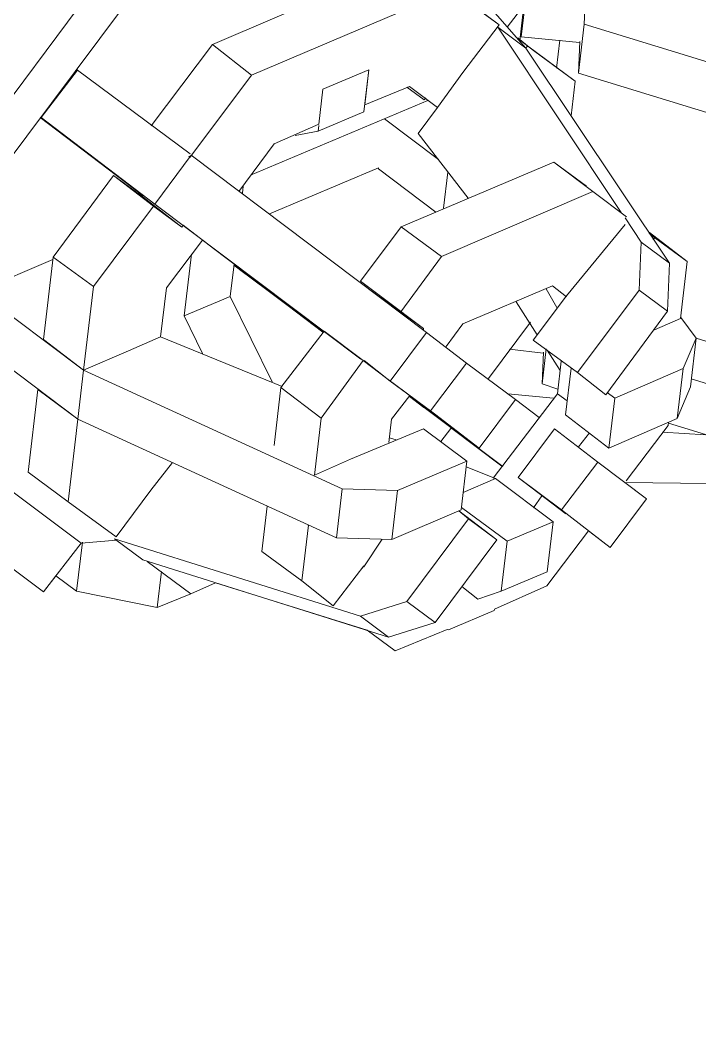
# Model space of a CAD drawing. Header units: inches. Extents: x -7 to 6.8, y -5.2 to 5.1.
# Drawn here: x 2.648 to 3.098, y -3.723 to -3.053 of the extents above; entities that cross this region are included whole.
import ezdxf

# ---------------------------------------------------------------- set-up
doc = ezdxf.new("R2010")
doc.units = ezdxf.units.IN
doc.header["$MEASUREMENT"] = 0
doc.layers.add('Layer 1', color=7, linetype='Continuous')

msp = doc.modelspace()

# ---------------------------------------------------------------- linework, layer by layer
at = {"layer": 'Layer 1', "lineweight": 9}
msp.add_open_spline([(4.37881, -1.76892), (4.37881, -1.76892), (4.40569, -1.76573), (4.40569, -1.76573), (4.40569, -1.76573), (4.40569, -1.76573), (4.44131, -1.80813), (4.44131, -1.80813), (4.44131, -1.80813), (4.44131, -1.80813), (4.47298, -1.85086), (4.47298, -1.85086), (4.47298, -1.85086), (4.47298, -1.85086), (4.5015, -1.89399), (4.5015, -1.89399), (4.5015, -1.89399), (4.5015, -1.89399), (4.52684, -1.93754), (4.52684, -1.93754), (4.52684, -1.93754), (4.52684, -1.93754), (4.54833, -1.98063), (4.54833, -1.98063), (4.54833, -1.98063), (4.54833, -1.98063), (4.56674, -2.02336), (4.56674, -2.02336), (4.56674, -2.02336), (4.56674, -2.02336), (4.58131, -2.06564), (4.58131, -2.06564), (4.58131, -2.06564), (4.58131, -2.06564), (4.57761, -2.0777), (4.57761, -2.0777), (4.57761, -2.0777), (4.57761, -2.0777), (4.58564, -2.11531), (4.58564, -2.11531), (4.58564, -2.11531), (4.58564, -2.11531), (4.59246, -2.16371), (4.59246, -2.16371), (4.59246, -2.16371), (4.59246, -2.16371), (4.59262, -2.16635), (4.59262, -2.16635), (4.59262, -2.16635), (4.59262, -2.16635), (4.59801, -2.19635), (4.59801, -2.19635), (4.59801, -2.19635), (4.59801, -2.19635), (4.60171, -2.23815), (4.60171, -2.23815), (4.60171, -2.23815), (4.60171, -2.23815), (4.60156, -2.27948), (4.60156, -2.27948), (4.60156, -2.27948), (4.60156, -2.27948), (4.60039, -2.30276), (4.60039, -2.30276), (4.60039, -2.30276), (4.60039, -2.30276), (4.98759, -3.24234), (4.98759, -3.24234), (4.98759, -3.24234), (4.98759, -3.24234), (4.9838, -3.27467), (4.9838, -3.27467), (4.9838, -3.27467), (4.9838, -3.27467), (4.9427, -3.29231), (4.9427, -3.29231), (4.9427, -3.29231), (4.9427, -3.29231), (4.93312, -3.37434), (4.93312, -3.37434), (4.93312, -3.37434), (4.93312, -3.37434), (4.96355, -3.44788), (4.96355, -3.44788), (4.96355, -3.44788), (4.96355, -3.44788), (4.95976, -3.48022), (4.95976, -3.48022), (4.95976, -3.48022), (4.95976, -3.48022), (4.83077, -3.53557), (4.83077, -3.53557), (4.83077, -3.53557), (4.83077, -3.53557), (4.83044, -3.53844), (4.83044, -3.53844), (4.83044, -3.53844), (4.83044, -3.53844), (4.80006, -3.55128), (4.80006, -3.55128), (4.80006, -3.55128), (4.80006, -3.55128), (4.44643, -3.28473), (4.44643, -3.28473), (4.44643, -3.28473), (4.44643, -3.28473), (4.39596, -3.28473), (4.39596, -3.28473), (4.39596, -3.28473), (4.39596, -3.28473), (4.41302, -3.29765), (4.41302, -3.29765), (4.41302, -3.29765), (4.41302, -3.29765), (4.46663, -3.30626), (4.46663, -3.30626), (4.46663, -3.30626), (4.46663, -3.30626), (4.57419, -3.38752), (4.57419, -3.38752), (4.57419, -3.38752), (4.57419, -3.38752), (4.5704, -3.41985), (4.5704, -3.41985), (4.5704, -3.41985), (4.5704, -3.41985), (4.56653, -3.45295), (4.56653, -3.45295), (4.56653, -3.45295), (4.56653, -3.45295), (4.53862, -3.46474), (4.53862, -3.46474), (4.53862, -3.46474), (4.53862, -3.46474), (4.52199, -3.60693), (4.52199, -3.60693), (4.52199, -3.60693), (4.52199, -3.60693), (4.54849, -3.6272), (4.54849, -3.6272), (4.54849, -3.6272), (4.54849, -3.6272), (4.54471, -3.65954), (4.54471, -3.65954), (4.54471, -3.65954), (4.54471, -3.65954), (4.51433, -3.67237), (4.51433, -3.67237), (4.51433, -3.67237), (4.51433, -3.67237), (4.51211, -3.67133), (4.51211, -3.67133), (4.51211, -3.67133), (4.51211, -3.67133), (4.39139, -3.72276), (4.39139, -3.72276), (4.39139, -3.72276), (4.39139, -3.72276), (3.20952, -3.36073), (3.20952, -3.36073), (3.20952, -3.36073), (3.20952, -3.36073), (3.15775, -3.36153), (3.15775, -3.36153), (3.15775, -3.36153), (3.15775, -3.36153), (3.10332, -3.35985), (3.10332, -3.35985), (3.10332, -3.35985), (3.10332, -3.35985), (3.04787, -3.35916), (3.04787, -3.35916), (3.04787, -3.35916), (3.04787, -3.35916), (3.06229, -3.36996), (3.06229, -3.36996), (3.06229, -3.36996), (3.06229, -3.36996), (3.03828, -3.40218), (3.03828, -3.40218), (3.03828, -3.40218), (3.03828, -3.40218), (3.02397, -3.39114), (3.02397, -3.39114), (3.02397, -3.39114), (3.02397, -3.39114), (2.99628, -3.4277), (2.99628, -3.4277), (2.99628, -3.4277), (2.99628, -3.4277), (2.9617, -3.44317), (2.9617, -3.44317), (2.9617, -3.44317), (2.9617, -3.44317), (2.96161, -3.44394), (2.96161, -3.44394), (2.96161, -3.44394), (2.96161, -3.44394), (2.93123, -3.45677), (2.93123, -3.45677), (2.93123, -3.45677), (2.93123, -3.45677), (2.93039, -3.45646), (2.93039, -3.45646), (2.93039, -3.45646), (2.93039, -3.45646), (2.89606, -3.47061), (2.89606, -3.47061), (2.89606, -3.47061), (2.89606, -3.47061), (2.87743, -3.45704), (2.87743, -3.45704), (2.87743, -3.45704), (2.87743, -3.45704), (2.7771, -3.42557), (2.7771, -3.42557), (2.7771, -3.42557), (2.7771, -3.42557), (2.76078, -3.43293), (2.76078, -3.43293), (2.76078, -3.43293), (2.76078, -3.43293), (2.73865, -3.44205), (2.73865, -3.44205), (2.73865, -3.44205), (2.73865, -3.44205), (2.6853, -3.43113), (2.6853, -3.43113), (2.6853, -3.43113), (2.6853, -3.43113), (2.67163, -3.421), (2.67163, -3.421), (2.67163, -3.421), (2.67163, -3.421), (2.66338, -3.43169), (2.66338, -3.43169), (2.66338, -3.43169), (2.66338, -3.43169), (2.57585, -3.36604), (2.57585, -3.36604), (2.57585, -3.36604), (2.57585, -3.36604), (2.2775, -3.14187), (2.2775, -3.14187), (2.2775, -3.14187), (2.2775, -3.14187), (2.212, -3.11435), (2.212, -3.11435), (2.212, -3.11435), (2.212, -3.11435), (2.14609, -3.08401), (2.14609, -3.08401), (2.14609, -3.08401), (2.14609, -3.08401), (2.08259, -3.05317), (2.08259, -3.05317), (2.08259, -3.05317), (2.08259, -3.05317), (2.05963, -3.05595), (2.05963, -3.05595), (2.05963, -3.05595), (2.05963, -3.05595), (2.04242, -3.04301), (2.04242, -3.04301), (2.04242, -3.04301), (2.04242, -3.04301), (2.01543, -3.02287), (2.01543, -3.02287), (2.01543, -3.02287), (2.01543, -3.02287), (2.00854, -3.02578), (2.00854, -3.02578), (2.00854, -3.02578), (2.00854, -3.02578), (1.92826, -3.03824), (1.92826, -3.03824), (1.92826, -3.03824), (1.92826, -3.03824), (1.77477, -2.92275), (1.77477, -2.92275), (1.77477, -2.92275), (1.77477, -2.92275), (1.70568, -2.79293), (1.70568, -2.79293), (1.70568, -2.79293), (1.70568, -2.79293), (1.7087, -2.76706), (1.7087, -2.76706), (1.7087, -2.76706), (1.7087, -2.76706), (1.70287, -2.76829), (1.70287, -2.76829), (1.70287, -2.76829), (1.70287, -2.76829), (1.65722, -2.72015), (1.65722, -2.72015), (1.65722, -2.72015), (1.65722, -2.72015), (1.61993, -2.67209), (1.61993, -2.67209), (1.61993, -2.67209), (1.61993, -2.67209), (1.58657, -2.62371), (1.58657, -2.62371), (1.58657, -2.62371), (1.58657, -2.62371), (1.55715, -2.575), (1.55715, -2.575), (1.55715, -2.575), (1.55715, -2.575), (1.53235, -2.52684), (1.53235, -2.52684), (1.53235, -2.52684), (1.53235, -2.52684), (1.51153, -2.4784), (1.51153, -2.4784), (1.51153, -2.4784), (1.51153, -2.4784), (1.49733, -2.43304), (1.49733, -2.43304), (1.49733, -2.43304), (1.49733, -2.43304), (1.48702, -2.38732), (1.48702, -2.38732), (1.48702, -2.38732), (1.48702, -2.38732), (1.4806, -2.34209), (1.4806, -2.34209), (1.4806, -2.34209), (1.4806, -2.34209), (1.47718, -2.29799), (1.47718, -2.29799), (1.47718, -2.29799), (1.47718, -2.29799), (1.478, -2.26798), (1.478, -2.26798), (1.478, -2.26798), (1.478, -2.26798), (1.47539, -2.26657), (1.47539, -2.26657), (1.47539, -2.26657), (1.47539, -2.26657), (1.3502, -2.14267), (1.3502, -2.14267), (1.3502, -2.14267), (1.3502, -2.14267), (1.35851, -2.11165), (1.35851, -2.11165), (1.35851, -2.11165), (1.35851, -2.11165), (1.36261, -2.09654), (1.36261, -2.09654), (1.36261, -2.09654), (1.36261, -2.09654), (1.36514, -2.07497), (1.36514, -2.07497), (1.36514, -2.07497), (1.36514, -2.07497), (1.37467, -2.04022), (1.37467, -2.04022), (1.37467, -2.04022), (1.37467, -2.04022), (1.38651, -2.00567), (1.38651, -2.00567), (1.38651, -2.00567), (1.38651, -2.00567), (1.39537, -1.9833), (1.39537, -1.9833), (1.39537, -1.9833), (1.39537, -1.9833), (1.40759, -1.95886), (1.40759, -1.95886), (1.40759, -1.95886), (1.40759, -1.95886), (1.41195, -1.92171), (1.41195, -1.92171), (1.41195, -1.92171), (1.41195, -1.92171), (1.3854, -1.90176), (1.3854, -1.90176), (1.3854, -1.90176), (1.3854, -1.90176), (1.38731, -1.87173), (1.38731, -1.87173), (1.38731, -1.87173), (1.38731, -1.87173), (1.38739, -1.838), (1.38739, -1.838), (1.38739, -1.838), (1.38739, -1.838), (1.40162, -1.78972), (1.40162, -1.78972), (1.40162, -1.78972), (1.40162, -1.78972), (1.42047, -1.74198), (1.42047, -1.74198), (1.42047, -1.74198), (1.42047, -1.74198), (1.44317, -1.6947), (1.44317, -1.6947), (1.44317, -1.6947), (1.44317, -1.6947), (1.47058, -1.64718), (1.47058, -1.64718), (1.47058, -1.64718), (1.47058, -1.64718), (1.50165, -1.60165), (1.50165, -1.60165), (1.50165, -1.60165), (1.50165, -1.60165), (1.53744, -1.55589), (1.53744, -1.55589), (1.53744, -1.55589), (1.53744, -1.55589), (1.5769, -1.51213), (1.5769, -1.51213), (1.5769, -1.51213), (1.5769, -1.51213), (1.58306, -1.51398), (1.58306, -1.51398), (1.58306, -1.51398), (1.58306, -1.51398), (1.62484, -1.47682), (1.62484, -1.47682), (1.62484, -1.47682), (1.62484, -1.47682), (1.67052, -1.44001), (1.67052, -1.44001), (1.67052, -1.44001), (1.67052, -1.44001), (1.71997, -1.40442), (1.71997, -1.40442), (1.71997, -1.40442), (1.71997, -1.40442), (1.77231, -1.37072), (1.77231, -1.37072), (1.77231, -1.37072), (1.77231, -1.37072), (1.82841, -1.33825), (1.82841, -1.33825), (1.82841, -1.33825), (1.82841, -1.33825), (1.88751, -1.30691), (1.88751, -1.30691), (1.88751, -1.30691), (1.88751, -1.30691), (1.94883, -1.27661), (1.94883, -1.27661), (1.94883, -1.27661), (1.94883, -1.27661), (1.9488, -1.2747), (1.9488, -1.2747), (1.9488, -1.2747), (1.9488, -1.2747), (2.01177, -1.25007), (2.01177, -1.25007), (2.01177, -1.25007), (2.01177, -1.25007), (2.07687, -1.22725), (2.07687, -1.22725), (2.07687, -1.22725), (2.07687, -1.22725), (2.1441, -1.20624), (2.1441, -1.20624), (2.1441, -1.20624), (2.1441, -1.20624), (2.21345, -1.18704), (2.21345, -1.18704), (2.21345, -1.18704), (2.21345, -1.18704), (2.28494, -1.16965), (2.28494, -1.16965), (2.28494, -1.16965), (2.28494, -1.16965), (2.35788, -1.1532), (2.35788, -1.1532), (2.35788, -1.1532), (2.35788, -1.1532), (2.43362, -1.13943), (2.43362, -1.13943), (2.43362, -1.13943), (2.43362, -1.13943), (2.43498, -1.14098), (2.43498, -1.14098), (2.43498, -1.14098), (2.43498, -1.14098), (2.43511, -1.13337), (2.43511, -1.13337), (2.43511, -1.13337), (2.43511, -1.13337), (2.51896, -1.12366), (2.51896, -1.12366), (2.51896, -1.12366), (2.51896, -1.12366), (2.60477, -1.11731), (2.60477, -1.11731), (2.60477, -1.11731), (2.60477, -1.11731), (2.69125, -1.11182), (2.69125, -1.11182), (2.69125, -1.11182), (2.69125, -1.11182), (2.77968, -1.10968), (2.77968, -1.10968), (2.77968, -1.10968), (2.77968, -1.10968), (2.86784, -1.10984), (2.86784, -1.10984), (2.86784, -1.10984), (2.86784, -1.10984), (2.95736, -1.11173), (2.95736, -1.11173), (2.95736, -1.11173), (2.95736, -1.11173), (3.04738, -1.11602), (3.04738, -1.11602), (3.04738, -1.11602), (3.04738, -1.11602), (3.1893, -1.1965), (3.1893, -1.1965), (3.1893, -1.1965), (3.1893, -1.1965), (3.18807, -1.21363), (3.18807, -1.21363), (3.18807, -1.21363), (3.18807, -1.21363), (3.18813, -1.21363), (3.18813, -1.21363), (3.18813, -1.21363), (3.18813, -1.21363), (3.25022, -1.22324), (3.25022, -1.22324), (3.25022, -1.22324), (3.25022, -1.22324), (3.31298, -1.2337), (3.31298, -1.2337), (3.31298, -1.2337), (3.31298, -1.2337), (3.39454, -1.25026), (3.39454, -1.25026), (3.39454, -1.25026), (3.42107, -1.25554), (3.44728, -1.26149), (3.47371, -1.26733), (3.47371, -1.26733), (3.47371, -1.26733), (3.53285, -1.28205), (3.53285, -1.28205), (3.53285, -1.28205), (3.53285, -1.28205), (3.59191, -1.29754), (3.59191, -1.29754), (3.59191, -1.29754), (3.59191, -1.29754), (3.59241, -1.29994), (3.59241, -1.29994), (3.59241, -1.29994), (3.59241, -1.29994), (3.66682, -1.32425), (3.66682, -1.32425), (3.66682, -1.32425), (3.66682, -1.32425), (3.73951, -1.34992), (3.73951, -1.34992), (3.73951, -1.34992), (3.73951, -1.34992), (3.80972, -1.37686), (3.80972, -1.37686), (3.80972, -1.37686), (3.80972, -1.37686), (3.87888, -1.40602), (3.87888, -1.40602), (3.87888, -1.40602), (3.87888, -1.40602), (3.94487, -1.43559), (3.94487, -1.43559), (3.94487, -1.43559), (3.94487, -1.43559), (4.01079, -1.46793), (4.01079, -1.46793), (4.01079, -1.46793), (4.01079, -1.46793), (4.0321, -1.46374), (4.0321, -1.46374), (4.0321, -1.46374), (4.0321, -1.46374), (4.04792, -1.47612), (4.04792, -1.47612), (4.04792, -1.47612), (4.04792, -1.47612), (4.04864, -1.47581), (4.04864, -1.47581), (4.04864, -1.47581), (4.04864, -1.47581), (4.07175, -1.49324), (4.07175, -1.49324), (4.07175, -1.49324), (4.07175, -1.49324), (4.08143, -1.48902), (4.08143, -1.48902), (4.08143, -1.48902), (4.08143, -1.48902), (4.16795, -1.4765), (4.16795, -1.4765), (4.16795, -1.4765), (4.16795, -1.4765), (4.31786, -1.58924), (4.31786, -1.58924), (4.31786, -1.58924), (4.31786, -1.58924), (4.385, -1.71571), (4.385, -1.71571), (4.385, -1.71571), (4.385, -1.71571), (4.37881, -1.76892), (4.37881, -1.76892)], degree=3, knots=[0, 0, 0, 0, 0.006452, 0.006452, 0.006452, 0.006452, 0.012903, 0.012903, 0.012903, 0.012903, 0.019355, 0.019355, 0.019355, 0.019355, 0.025806, 0.025806, 0.025806, 0.025806, 0.032258, 0.032258, 0.032258, 0.032258, 0.03871, 0.03871, 0.03871, 0.03871, 0.045161, 0.045161, 0.045161, 0.045161, 0.051613, 0.051613, 0.051613, 0.051613, 0.058065, 0.058065, 0.058065, 0.058065, 0.064516, 0.064516, 0.064516, 0.064516, 0.070968, 0.070968, 0.070968, 0.070968, 0.077419, 0.077419, 0.077419, 0.077419, 0.083871, 0.083871, 0.083871, 0.083871, 0.090323, 0.090323, 0.090323, 0.090323, 0.096774, 0.096774, 0.096774, 0.096774, 0.103226, 0.103226, 0.103226, 0.103226, 0.109677, 0.109677, 0.109677, 0.109677, 0.116129, 0.116129, 0.116129, 0.116129, 0.122581, 0.122581, 0.122581, 0.122581, 0.129032, 0.129032, 0.129032, 0.129032, 0.135484, 0.135484, 0.135484, 0.135484, 0.141935, 0.141935, 0.141935, 0.141935, 0.148387, 0.148387, 0.148387, 0.148387, 0.154839, 0.154839, 0.154839, 0.154839, 0.16129, 0.16129, 0.16129, 0.16129, 0.167742, 0.167742, 0.167742, 0.167742, 0.174194, 0.174194, 0.174194, 0.174194, 0.180645, 0.180645, 0.180645, 0.180645, 0.187097, 0.187097, 0.187097, 0.187097, 0.193548, 0.193548, 0.193548, 0.193548, 0.2, 0.2, 0.2, 0.2, 0.206452, 0.206452, 0.206452, 0.206452, 0.212903, 0.212903, 0.212903, 0.212903, 0.219355, 0.219355, 0.219355, 0.219355, 0.225806, 0.225806, 0.225806, 0.225806, 0.232258, 0.232258, 0.232258, 0.232258, 0.23871, 0.23871, 0.23871, 0.23871, 0.245161, 0.245161, 0.245161, 0.245161, 0.251613, 0.251613, 0.251613, 0.251613, 0.258065, 0.258065, 0.258065, 0.258065, 0.264516, 0.264516, 0.264516, 0.264516, 0.270968, 0.270968, 0.270968, 0.270968, 0.277419, 0.277419, 0.277419, 0.277419, 0.283871, 0.283871, 0.283871, 0.283871, 0.290323, 0.290323, 0.290323, 0.290323, 0.296774, 0.296774, 0.296774, 0.296774, 0.303226, 0.303226, 0.303226, 0.303226, 0.309677, 0.309677, 0.309677, 0.309677, 0.316129, 0.316129, 0.316129, 0.316129, 0.322581, 0.322581, 0.322581, 0.322581, 0.329032, 0.329032, 0.329032, 0.329032, 0.335484, 0.335484, 0.335484, 0.335484, 0.341935, 0.341935, 0.341935, 0.341935, 0.348387, 0.348387, 0.348387, 0.348387, 0.354839, 0.354839, 0.354839, 0.354839, 0.36129, 0.36129, 0.36129, 0.36129, 0.367742, 0.367742, 0.367742, 0.367742, 0.374194, 0.374194, 0.374194, 0.374194, 0.380645, 0.380645, 0.380645, 0.380645, 0.387097, 0.387097, 0.387097, 0.387097, 0.393548, 0.393548, 0.393548, 0.393548, 0.4, 0.4, 0.4, 0.4, 0.406452, 0.406452, 0.406452, 0.406452, 0.412903, 0.412903, 0.412903, 0.412903, 0.419355, 0.419355, 0.419355, 0.419355, 0.425806, 0.425806, 0.425806, 0.425806, 0.432258, 0.432258, 0.432258, 0.432258, 0.43871, 0.43871, 0.43871, 0.43871, 0.445161, 0.445161, 0.445161, 0.445161, 0.451613, 0.451613, 0.451613, 0.451613, 0.458065, 0.458065, 0.458065, 0.458065, 0.464516, 0.464516, 0.464516, 0.464516, 0.470968, 0.470968, 0.470968, 0.470968, 0.477419, 0.477419, 0.477419, 0.477419, 0.483871, 0.483871, 0.483871, 0.483871, 0.490323, 0.490323, 0.490323, 0.490323, 0.496774, 0.496774, 0.496774, 0.496774, 0.503226, 0.503226, 0.503226, 0.503226, 0.509677, 0.509677, 0.509677, 0.509677, 0.516129, 0.516129, 0.516129, 0.516129, 0.522581, 0.522581, 0.522581, 0.522581, 0.529032, 0.529032, 0.529032, 0.529032, 0.535484, 0.535484, 0.535484, 0.535484, 0.541935, 0.541935, 0.541935, 0.541935, 0.548387, 0.548387, 0.548387, 0.548387, 0.554839, 0.554839, 0.554839, 0.554839, 0.56129, 0.56129, 0.56129, 0.56129, 0.567742, 0.567742, 0.567742, 0.567742, 0.574194, 0.574194, 0.574194, 0.574194, 0.580645, 0.580645, 0.580645, 0.580645, 0.587097, 0.587097, 0.587097, 0.587097, 0.593548, 0.593548, 0.593548, 0.593548, 0.6, 0.6, 0.6, 0.6, 0.606452, 0.606452, 0.606452, 0.606452, 0.612903, 0.612903, 0.612903, 0.612903, 0.619355, 0.619355, 0.619355, 0.619355, 0.625806, 0.625806, 0.625806, 0.625806, 0.632258, 0.632258, 0.632258, 0.632258, 0.63871, 0.63871, 0.63871, 0.63871, 0.645161, 0.645161, 0.645161, 0.645161, 0.651613, 0.651613, 0.651613, 0.651613, 0.658065, 0.658065, 0.658065, 0.658065, 0.664516, 0.664516, 0.664516, 0.664516, 0.670968, 0.670968, 0.670968, 0.670968, 0.677419, 0.677419, 0.677419, 0.677419, 0.683871, 0.683871, 0.683871, 0.683871, 0.690323, 0.690323, 0.690323, 0.690323, 0.696774, 0.696774, 0.696774, 0.696774, 0.703226, 0.703226, 0.703226, 0.703226, 0.709677, 0.709677, 0.709677, 0.709677, 0.716129, 0.716129, 0.716129, 0.716129, 0.722581, 0.722581, 0.722581, 0.722581, 0.729032, 0.729032, 0.729032, 0.729032, 0.735484, 0.735484, 0.735484, 0.735484, 0.741935, 0.741935, 0.741935, 0.741935, 0.748387, 0.748387, 0.748387, 0.748387, 0.754839, 0.754839, 0.754839, 0.754839, 0.76129, 0.76129, 0.76129, 0.76129, 0.767742, 0.767742, 0.767742, 0.767742, 0.774194, 0.774194, 0.774194, 0.774194, 0.780645, 0.780645, 0.780645, 0.780645, 0.787097, 0.787097, 0.787097, 0.787097, 0.793548, 0.793548, 0.793548, 0.793548, 0.8, 0.8, 0.8, 0.8, 0.806452, 0.806452, 0.806452, 0.806452, 0.812903, 0.812903, 0.812903, 0.812903, 0.819355, 0.819355, 0.819355, 0.819355, 0.825806, 0.825806, 0.825806, 0.825806, 0.832258, 0.832258, 0.832258, 0.832258, 0.83871, 0.83871, 0.83871, 0.83871, 0.845161, 0.845161, 0.845161, 0.845161, 0.851613, 0.851613, 0.851613, 0.851613, 0.858065, 0.858065, 0.858065, 0.858065, 0.864516, 0.864516, 0.864516, 0.864516, 0.870968, 0.870968, 0.870968, 0.870968, 0.877419, 0.877419, 0.877419, 0.877419, 0.883871, 0.883871, 0.883871, 0.883871, 0.890323, 0.890323, 0.890323, 0.890323, 0.896774, 0.896774, 0.896774, 0.896774, 0.903226, 0.903226, 0.903226, 0.903226, 0.909677, 0.909677, 0.909677, 0.909677, 0.916129, 0.916129, 0.916129, 0.916129, 0.922581, 0.922581, 0.922581, 0.922581, 0.929032, 0.929032, 0.929032, 0.929032, 0.935484, 0.935484, 0.935484, 0.935484, 0.941935, 0.941935, 0.941935, 0.941935, 0.948387, 0.948387, 0.948387, 0.948387, 0.954839, 0.954839, 0.954839, 0.954839, 0.96129, 0.96129, 0.96129, 0.96129, 0.967742, 0.967742, 0.967742, 0.967742, 0.974194, 0.974194, 0.974194, 0.974194, 0.980645, 0.980645, 0.980645, 0.980645, 0.987097, 0.987097, 0.987097, 0.987097, 1, 1, 1, 1], dxfattribs=at)
at = {"layer": 'Layer 1', "color": 5, "lineweight": 9}
for points, knots in [([(2.60076, -3.15982), (2.60076, -3.15982), (2.71463, -3.00692), (2.71463, -3.00692), (2.71463, -3.00692), (2.71463, -3.00692), (2.7332, -3.02158), (2.7332, -3.02158), (2.7332, -3.02158), (2.7332, -3.02158), (2.61942, -3.17371), (2.61942, -3.17371), (2.61942, -3.17371), (2.61942, -3.17371), (2.60076, -3.15982), (2.60076, -3.15982), (2.60076, -3.15982), (2.60076, -3.15982), (2.29446, -2.92969), (2.29446, -2.92969), (2.29446, -2.92969), (2.29446, -2.92969), (2.45563, -2.81276), (2.45563, -2.81276), (2.45563, -2.81276), (2.45563, -2.81276), (2.47429, -2.82664), (2.47429, -2.82664), (2.47429, -2.82664), (2.47429, -2.82664), (2.7332, -3.02158), (2.7332, -3.02158)], [0, 0, 0, 0, 0.111111, 0.111111, 0.111111, 0.111111, 0.222222, 0.222222, 0.222222, 0.222222, 0.333333, 0.333333, 0.333333, 0.333333, 0.444444, 0.444444, 0.444444, 0.444444, 0.555556, 0.555556, 0.555556, 0.555556, 0.666667, 0.666667, 0.666667, 0.666667, 0.777778, 0.777778, 0.777778, 0.777778, 1, 1, 1, 1]), ([(2.97946, -3.06443), (2.97946, -3.06443), (2.98333, -3.03133), (2.98333, -3.03133), (2.98333, -3.03133), (2.98333, -3.03133), (2.98356, -3.02277), (2.98356, -3.02277)], [0, 0, 0, 0, 0.333333, 0.333333, 0.333333, 0.333333, 1, 1, 1, 1]), ([(2.96479, -3.05647), (2.96479, -3.05647), (2.93317, -3.03326), (2.93317, -3.03326), (2.93317, -3.03326), (2.93317, -3.03326), (2.80094, -3.08959), (2.80094, -3.08959), (2.80094, -3.08959), (2.80094, -3.08959), (2.76022, -3.14414), (2.76022, -3.14414)], [0, 0, 0, 0, 0.25, 0.25, 0.25, 0.25, 0.5, 0.5, 0.5, 0.5, 1, 1, 1, 1]), ([(3.02209, -3.03352), (3.02209, -3.03352), (3.02102, -3.05602), (3.02102, -3.05602), (3.02102, -3.05602), (3.02102, -3.05602), (3.01724, -3.08836), (3.01724, -3.08836), (3.01724, -3.08836), (3.01724, -3.08836), (3.01813, -3.06739), (3.01813, -3.06739)], [0, 0, 0, 0, 0.25, 0.25, 0.25, 0.25, 0.5, 0.5, 0.5, 0.5, 1, 1, 1, 1]), ([(2.97843, -3.06665), (2.97843, -3.06665), (2.98113, -3.04356), (2.98113, -3.04356), (2.98113, -3.04356), (2.98113, -3.04356), (2.97009, -3.05787), (2.97009, -3.05787)], [0, 0, 0, 0, 0.333333, 0.333333, 0.333333, 0.333333, 1, 1, 1, 1]), ([(3.07746, -3.21402), (3.07746, -3.21402), (2.9825, -3.07181), (2.9825, -3.07181), (2.9825, -3.07181), (2.9825, -3.07181), (2.96384, -3.05792), (2.96384, -3.05792)], [0, 0, 0, 0, 0.333333, 0.333333, 0.333333, 0.333333, 1, 1, 1, 1]), ([(2.97987, -3.05433), (2.97987, -3.05433), (2.97946, -3.06443), (2.97946, -3.06443), (2.97946, -3.06443), (2.97946, -3.06443), (3.01804, -3.06816), (3.01804, -3.06816)], [0, 0, 0, 0, 0.333333, 0.333333, 0.333333, 0.333333, 1, 1, 1, 1]), ([(2.73458, -3.12319), (2.73458, -3.12319), (2.7752, -3.06941), (2.7752, -3.06941), (2.7752, -3.06941), (2.7752, -3.06941), (2.80094, -3.08959), (2.80094, -3.08959)], [0, 0, 0, 0, 0.333333, 0.333333, 0.333333, 0.333333, 1, 1, 1, 1]), ([(3.01237, -3.11666), (3.01237, -3.11666), (3.01507, -3.09357), (3.01507, -3.09357), (3.01507, -3.09357), (3.01507, -3.09357), (2.98345, -3.07036), (2.98345, -3.07036)], [0, 0, 0, 0, 0.333333, 0.333333, 0.333333, 0.333333, 1, 1, 1, 1]), ([(2.66109, -3.11771), (2.66109, -3.11771), (2.66186, -3.1178), (2.66186, -3.1178), (2.66186, -3.1178), (2.66186, -3.1178), (2.68583, -3.08627), (2.68583, -3.08627), (2.68583, -3.08627), (2.68583, -3.08627), (2.68516, -3.08541), (2.68516, -3.08541)], [0, 0, 0, 0, 0.25, 0.25, 0.25, 0.25, 0.5, 0.5, 0.5, 0.5, 1, 1, 1, 1]), ([(2.84552, -3.12212), (2.84552, -3.12212), (2.84822, -3.09902), (2.84822, -3.09902), (2.84822, -3.09902), (2.84822, -3.09902), (2.87859, -3.08619), (2.87859, -3.08619), (2.87859, -3.08619), (2.87859, -3.08619), (2.87589, -3.10928), (2.87589, -3.10928), (2.87589, -3.10928), (2.87589, -3.10928), (2.87589, -3.10928), (2.87589, -3.10928), (2.87589, -3.10928), (2.87589, -3.10928), (2.90541, -3.09713), (2.90541, -3.09713), (2.90541, -3.09713), (2.90541, -3.09713), (2.92407, -3.11102), (2.92407, -3.11102)], [0, 0, 0, 0, 0.142857, 0.142857, 0.142857, 0.142857, 0.285714, 0.285714, 0.285714, 0.285714, 0.428571, 0.428571, 0.428571, 0.428571, 0.571429, 0.571429, 0.571429, 0.571429, 0.714286, 0.714286, 0.714286, 0.714286, 1, 1, 1, 1]), ([(2.90378, -3.09772), (2.90378, -3.09772), (2.91528, -3.10609), (2.91528, -3.10609), (2.91528, -3.10609), (2.91528, -3.10609), (2.91623, -3.10464), (2.91623, -3.10464)], [0, 0, 0, 0, 0.333333, 0.333333, 0.333333, 0.333333, 1, 1, 1, 1]), ([(2.87535, -3.1139), (2.87535, -3.1139), (2.84498, -3.12674), (2.84498, -3.12674), (2.84498, -3.12674), (2.84498, -3.12674), (2.82981, -3.12965), (2.82981, -3.12965)], [0, 0, 0, 0, 0.333333, 0.333333, 0.333333, 0.333333, 1, 1, 1, 1]), ([(2.7927, -3.16667), (2.7927, -3.16667), (2.81591, -3.13504), (2.81591, -3.13504), (2.81591, -3.13504), (2.81591, -3.13504), (2.84552, -3.12212), (2.84552, -3.12212)], [0, 0, 0, 0, 0.333333, 0.333333, 0.333333, 0.333333, 1, 1, 1, 1]), ([(2.71163, -3.39752), (2.71163, -3.39752), (2.68822, -3.39948), (2.68822, -3.39948), (2.68822, -3.39948), (2.68822, -3.39948), (2.66338, -3.43169), (2.66338, -3.43169), (2.66338, -3.43169), (2.66338, -3.43169), (2.57585, -3.36604), (2.57585, -3.36604), (2.57585, -3.36604), (2.57585, -3.36604), (2.26956, -3.13591), (2.26956, -3.13591)], [0, 0, 0, 0, 0.2, 0.2, 0.2, 0.2, 0.4, 0.4, 0.4, 0.4, 0.6, 0.6, 0.6, 0.6, 1, 1, 1, 1]), ([(2.73711, -3.17499), (2.73711, -3.17499), (2.76117, -3.14269), (2.76117, -3.14269), (2.76117, -3.14269), (2.76117, -3.14269), (2.91679, -3.25999), (2.91679, -3.25999)], [0, 0, 0, 0, 0.333333, 0.333333, 0.333333, 0.333333, 1, 1, 1, 1]), ([(3.00098, -3.14732), (3.00098, -3.14732), (2.89999, -3.19014), (2.89999, -3.19014), (2.89999, -3.19014), (2.89999, -3.19014), (2.87317, -3.22602), (2.87317, -3.22602)], [0, 0, 0, 0, 0.333333, 0.333333, 0.333333, 0.333333, 1, 1, 1, 1]), ([(3.02255, -3.16311), (3.02255, -3.16311), (3.00098, -3.14732), (3.00098, -3.14732), (3.00098, -3.14732), (3.00098, -3.14732), (3.0268, -3.16673), (3.0268, -3.16673), (3.0268, -3.16673), (3.0268, -3.16673), (3.04905, -3.18338), (3.04905, -3.18338)], [0, 0, 0, 0, 0.25, 0.25, 0.25, 0.25, 0.5, 0.5, 0.5, 0.5, 1, 1, 1, 1]), ([(2.70965, -3.15617), (2.70965, -3.15617), (2.6698, -3.21004), (2.6698, -3.21004), (2.6698, -3.21004), (2.6698, -3.21004), (2.66341, -3.26469), (2.66341, -3.26469)], [0, 0, 0, 0, 0.333333, 0.333333, 0.333333, 0.333333, 1, 1, 1, 1]), ([(2.73616, -3.17644), (2.73616, -3.17644), (2.70965, -3.15617), (2.70965, -3.15617), (2.70965, -3.15617), (2.70965, -3.15617), (2.72909, -3.17015), (2.72909, -3.17015)], [0, 0, 0, 0, 0.333333, 0.333333, 0.333333, 0.333333, 1, 1, 1, 1]), ([(2.75482, -3.19033), (2.75482, -3.19033), (2.72909, -3.17015), (2.72909, -3.17015), (2.72909, -3.17015), (2.72909, -3.17015), (2.72918, -3.16938), (2.72918, -3.16938)], [0, 0, 0, 0, 0.333333, 0.333333, 0.333333, 0.333333, 1, 1, 1, 1]), ([(3.0268, -3.16673), (3.0268, -3.16673), (2.92658, -3.20963), (2.92658, -3.20963), (2.92658, -3.20963), (2.92658, -3.20963), (2.89967, -3.24628), (2.89967, -3.24628)], [0, 0, 0, 0, 0.333333, 0.333333, 0.333333, 0.333333, 1, 1, 1, 1]), ([(2.73616, -3.17644), (2.73616, -3.17644), (2.69639, -3.22953), (2.69639, -3.22953), (2.69639, -3.22953), (2.69639, -3.22953), (2.68991, -3.28496), (2.68991, -3.28496)], [0, 0, 0, 0, 0.333333, 0.333333, 0.333333, 0.333333, 1, 1, 1, 1]), ([(2.84824, -3.259), (2.84824, -3.259), (2.7758, -3.20448), (2.7758, -3.20448), (2.7758, -3.20448), (2.7758, -3.20448), (2.75577, -3.18888), (2.75577, -3.18888)], [0, 0, 0, 0, 0.333333, 0.333333, 0.333333, 0.333333, 1, 1, 1, 1]), ([(2.74088, -3.26283), (2.74088, -3.26283), (2.74466, -3.2305), (2.74466, -3.2305), (2.74466, -3.2305), (2.74466, -3.2305), (2.76864, -3.19896), (2.76864, -3.19896)], [0, 0, 0, 0, 0.333333, 0.333333, 0.333333, 0.333333, 1, 1, 1, 1]), ([(3.06413, -3.19451), (3.06413, -3.19451), (3.06771, -3.19727), (3.06771, -3.19727), (3.06771, -3.19727), (3.06771, -3.19727), (3.06676, -3.19872), (3.06676, -3.19872)], [0, 0, 0, 0, 0.333333, 0.333333, 0.333333, 0.333333, 1, 1, 1, 1]), ([(3.06422, -3.19374), (3.06422, -3.19374), (3.08928, -3.21306), (3.08928, -3.21306), (3.08928, -3.21306), (3.08928, -3.21306), (3.08487, -3.25078), (3.08487, -3.25078)], [0, 0, 0, 0, 0.333333, 0.333333, 0.333333, 0.333333, 1, 1, 1, 1]), ([(3.05741, -3.23196), (3.05741, -3.23196), (3.07608, -3.24585), (3.07608, -3.24585), (3.07608, -3.24585), (3.07608, -3.24585), (3.07746, -3.21402), (3.07746, -3.21402), (3.07746, -3.21402), (3.07746, -3.21402), (3.0588, -3.20013), (3.0588, -3.20013), (3.0588, -3.20013), (3.0588, -3.20013), (3.05741, -3.23196), (3.05741, -3.23196)], [0, 0, 0, 0, 0.2, 0.2, 0.2, 0.2, 0.4, 0.4, 0.4, 0.4, 0.6, 0.6, 0.6, 0.6, 1, 1, 1, 1]), ([(2.78934, -3.21543), (2.78934, -3.21543), (2.82522, -3.24226), (2.82522, -3.24226), (2.82522, -3.24226), (2.82522, -3.24226), (2.82522, -3.24226), (2.82522, -3.24226)], [0, 0, 0, 0, 0.333333, 0.333333, 0.333333, 0.333333, 1, 1, 1, 1]), ([(2.88893, -3.238), (2.88893, -3.238), (2.87317, -3.22602), (2.87317, -3.22602), (2.87317, -3.22602), (2.87317, -3.22602), (2.89967, -3.24628), (2.89967, -3.24628), (2.89967, -3.24628), (2.89967, -3.24628), (2.91475, -3.25741), (2.91475, -3.25741)], [0, 0, 0, 0, 0.25, 0.25, 0.25, 0.25, 0.5, 0.5, 0.5, 0.5, 1, 1, 1, 1]), ([(2.62105, -3.2332), (2.62105, -3.2332), (2.61726, -3.26554), (2.61726, -3.26554), (2.61726, -3.26554), (2.61726, -3.26554), (2.68613, -3.31729), (2.68613, -3.31729)], [0, 0, 0, 0, 0.333333, 0.333333, 0.333333, 0.333333, 1, 1, 1, 1]), ([(2.68991, -3.28496), (2.68991, -3.28496), (2.62105, -3.2332), (2.62105, -3.2332), (2.62105, -3.2332), (2.62105, -3.2332), (2.62105, -3.2332), (2.62105, -3.2332)], [0, 0, 0, 0, 0.333333, 0.333333, 0.333333, 0.333333, 1, 1, 1, 1]), ([(2.92975, -3.26931), (2.92975, -3.26931), (2.94088, -3.25423), (2.94088, -3.25423), (2.94088, -3.25423), (2.94088, -3.25423), (3, -3.22915), (3, -3.22915), (3, -3.22915), (3, -3.22915), (3.00928, -3.23648), (3.00928, -3.23648)], [0, 0, 0, 0, 0.25, 0.25, 0.25, 0.25, 0.5, 0.5, 0.5, 0.5, 1, 1, 1, 1]), ([(3.03527, -3.30116), (3.03527, -3.30116), (3.0167, -3.2865), (3.0167, -3.2865), (3.0167, -3.2865), (3.0167, -3.2865), (3.05741, -3.23196), (3.05741, -3.23196)], [0, 0, 0, 0, 0.333333, 0.333333, 0.333333, 0.333333, 1, 1, 1, 1]), ([(2.88807, -3.23869), (2.88807, -3.23869), (2.88893, -3.238), (2.88893, -3.238), (2.88893, -3.238), (2.88893, -3.238), (2.91475, -3.25741), (2.91475, -3.25741), (2.91475, -3.25741), (2.91475, -3.25741), (2.91466, -3.25818), (2.91466, -3.25818)], [0, 0, 0, 0, 0.25, 0.25, 0.25, 0.25, 0.5, 0.5, 0.5, 0.5, 1, 1, 1, 1]), ([(3.03622, -3.29971), (3.03622, -3.29971), (3.04125, -3.30343), (3.04125, -3.30343), (3.04125, -3.30343), (3.04125, -3.30343), (3.08647, -3.28374), (3.08647, -3.28374), (3.08647, -3.28374), (3.08647, -3.28374), (3.09506, -3.26368), (3.09506, -3.26368), (3.09506, -3.26368), (3.09506, -3.26368), (3.08496, -3.25001), (3.08496, -3.25001)], [0, 0, 0, 0, 0.2, 0.2, 0.2, 0.2, 0.4, 0.4, 0.4, 0.4, 0.6, 0.6, 0.6, 0.6, 1, 1, 1, 1]), ([(2.84901, -3.25909), (2.84901, -3.25909), (2.82046, -3.29633), (2.82046, -3.29633), (2.82046, -3.29633), (2.82046, -3.29633), (2.84696, -3.31659), (2.84696, -3.31659), (2.84696, -3.31659), (2.84696, -3.31659), (2.87483, -3.2785), (2.87483, -3.2785)], [0, 0, 0, 0, 0.25, 0.25, 0.25, 0.25, 0.5, 0.5, 0.5, 0.5, 1, 1, 1, 1]), ([(2.89059, -3.29048), (2.89059, -3.29048), (2.87483, -3.2785), (2.87483, -3.2785), (2.87483, -3.2785), (2.87483, -3.2785), (2.84901, -3.25909), (2.84901, -3.25909)], [0, 0, 0, 0, 0.333333, 0.333333, 0.333333, 0.333333, 1, 1, 1, 1]), ([(2.89272, -3.2923), (2.89272, -3.2923), (2.91679, -3.25999), (2.91679, -3.25999), (2.91679, -3.25999), (2.91679, -3.25999), (2.9433, -3.28026), (2.9433, -3.28026)], [0, 0, 0, 0, 0.333333, 0.333333, 0.333333, 0.333333, 1, 1, 1, 1]), ([(2.68613, -3.31729), (2.68613, -3.31729), (2.68991, -3.28496), (2.68991, -3.28496), (2.68991, -3.28496), (2.68991, -3.28496), (2.86098, -3.3635), (2.86098, -3.3635)], [0, 0, 0, 0, 0.333333, 0.333333, 0.333333, 0.333333, 1, 1, 1, 1]), ([(2.89272, -3.2923), (2.89272, -3.2923), (2.91931, -3.31179), (2.91931, -3.31179), (2.91931, -3.31179), (2.91931, -3.31179), (2.9433, -3.28026), (2.9433, -3.28026), (2.9433, -3.28026), (2.9433, -3.28026), (2.97559, -3.30433), (2.97559, -3.30433)], [0, 0, 0, 0, 0.25, 0.25, 0.25, 0.25, 0.5, 0.5, 0.5, 0.5, 1, 1, 1, 1]), ([(2.97559, -3.30433), (2.97559, -3.30433), (2.95153, -3.33663), (2.95153, -3.33663), (2.95153, -3.33663), (2.95153, -3.33663), (2.9229, -3.31455), (2.9229, -3.31455), (2.9229, -3.31455), (2.9229, -3.31455), (2.89059, -3.29048), (2.89059, -3.29048)], [0, 0, 0, 0, 0.25, 0.25, 0.25, 0.25, 0.5, 0.5, 0.5, 0.5, 1, 1, 1, 1]), ([(3.09191, -3.29062), (3.09191, -3.29062), (4.39517, -3.69043), (4.39517, -3.69043), (4.39517, -3.69043), (4.39517, -3.69043), (4.51599, -3.63823), (4.51599, -3.63823)], [0, 0, 0, 0, 0.333333, 0.333333, 0.333333, 0.333333, 1, 1, 1, 1]), ([(2.65954, -3.2978), (2.65954, -3.2978), (2.65314, -3.35245), (2.65314, -3.35245), (2.65314, -3.35245), (2.65314, -3.35245), (2.67973, -3.37195), (2.67973, -3.37195)], [0, 0, 0, 0, 0.333333, 0.333333, 0.333333, 0.333333, 1, 1, 1, 1]), ([(3.00875, -3.31445), (3.00875, -3.31445), (3.03738, -3.33653), (3.03738, -3.33653), (3.03738, -3.33653), (3.03738, -3.33653), (3.0826, -3.31684), (3.0826, -3.31684), (3.0826, -3.31684), (3.0826, -3.31684), (3.09128, -3.29601), (3.09128, -3.29601)], [0, 0, 0, 0, 0.25, 0.25, 0.25, 0.25, 0.5, 0.5, 0.5, 0.5, 1, 1, 1, 1]), ([(2.89189, -3.33278), (2.89189, -3.33278), (2.89369, -3.31738), (2.89369, -3.31738), (2.89369, -3.31738), (2.89369, -3.31738), (2.90568, -3.30161), (2.90568, -3.30161)], [0, 0, 0, 0, 0.333333, 0.333333, 0.333333, 0.333333, 1, 1, 1, 1]), ([(2.91488, -3.30971), (2.91488, -3.30971), (2.90559, -3.30238), (2.90559, -3.30238), (2.90559, -3.30238), (2.90559, -3.30238), (2.9673, -3.34862), (2.9673, -3.34862)], [0, 0, 0, 0, 0.333333, 0.333333, 0.333333, 0.333333, 1, 1, 1, 1]), ([(3.00983, -3.30521), (3.00983, -3.30521), (3.00335, -3.30055), (3.00335, -3.30055), (3.00335, -3.30055), (3.00335, -3.30055), (2.96091, -3.35646), (2.96091, -3.35646)], [0, 0, 0, 0, 0.333333, 0.333333, 0.333333, 0.333333, 1, 1, 1, 1]), ([(2.68613, -3.31729), (2.68613, -3.31729), (2.67973, -3.37195), (2.67973, -3.37195), (2.67973, -3.37195), (2.67973, -3.37195), (2.71135, -3.39516), (2.71135, -3.39516)], [0, 0, 0, 0, 0.333333, 0.333333, 0.333333, 0.333333, 1, 1, 1, 1]), ([(2.68613, -3.31729), (2.68613, -3.31729), (2.8572, -3.39583), (2.8572, -3.39583), (2.8572, -3.39583), (2.8572, -3.39583), (2.86098, -3.3635), (2.86098, -3.3635), (2.86098, -3.3635), (2.86098, -3.3635), (2.89753, -3.36465), (2.89753, -3.36465)], [0, 0, 0, 0, 0.25, 0.25, 0.25, 0.25, 0.5, 0.5, 0.5, 0.5, 1, 1, 1, 1]), ([(3.04889, -3.35816), (3.04889, -3.35816), (3.07658, -3.3216), (3.07658, -3.3216), (3.07658, -3.3216), (3.07658, -3.3216), (3.07685, -3.31929), (3.07685, -3.31929)], [0, 0, 0, 0, 0.333333, 0.333333, 0.333333, 0.333333, 1, 1, 1, 1]), ([(4.50818, -3.47812), (4.50818, -3.47812), (4.49161, -3.61977), (4.49161, -3.61977), (4.49161, -3.61977), (4.49161, -3.61977), (4.51811, -3.64004), (4.51811, -3.64004), (4.51811, -3.64004), (4.51811, -3.64004), (4.51433, -3.67237), (4.51433, -3.67237), (4.51433, -3.67237), (4.51433, -3.67237), (4.51211, -3.67133), (4.51211, -3.67133), (4.51211, -3.67133), (4.51211, -3.67133), (4.39139, -3.72276), (4.39139, -3.72276), (4.39139, -3.72276), (4.39139, -3.72276), (3.07676, -3.32006), (3.07676, -3.32006)], [0, 0, 0, 0, 0.142857, 0.142857, 0.142857, 0.142857, 0.285714, 0.285714, 0.285714, 0.285714, 0.428571, 0.428571, 0.428571, 0.428571, 0.571429, 0.571429, 0.571429, 0.571429, 0.714286, 0.714286, 0.714286, 0.714286, 1, 1, 1, 1]), ([(2.89374, -3.39698), (2.89374, -3.39698), (2.93974, -3.37739), (2.93974, -3.37739), (2.93974, -3.37739), (2.93974, -3.37739), (2.94352, -3.34506), (2.94352, -3.34506), (2.94352, -3.34506), (2.94352, -3.34506), (2.9148, -3.32375), (2.9148, -3.32375)], [0, 0, 0, 0, 0.25, 0.25, 0.25, 0.25, 0.5, 0.5, 0.5, 0.5, 1, 1, 1, 1]), ([(3.00142, -3.32374), (3.00142, -3.32374), (2.97735, -3.35604), (2.97735, -3.35604), (2.97735, -3.35604), (2.97735, -3.35604), (3.00607, -3.37735), (3.00607, -3.37735)], [0, 0, 0, 0, 0.333333, 0.333333, 0.333333, 0.333333, 1, 1, 1, 1]), ([(3.00142, -3.32374), (3.00142, -3.32374), (3.03005, -3.34581), (3.03005, -3.34581), (3.03005, -3.34581), (3.03005, -3.34581), (3.06229, -3.36996), (3.06229, -3.36996), (3.06229, -3.36996), (3.06229, -3.36996), (3.03828, -3.40218), (3.03828, -3.40218), (3.03828, -3.40218), (3.03828, -3.40218), (3.00607, -3.37735), (3.00607, -3.37735), (3.00607, -3.37735), (3.00607, -3.37735), (3.03005, -3.34581), (3.03005, -3.34581)], [0, 0, 0, 0, 0.166667, 0.166667, 0.166667, 0.166667, 0.333333, 0.333333, 0.333333, 0.333333, 0.5, 0.5, 0.5, 0.5, 0.666667, 0.666667, 0.666667, 0.666667, 1, 1, 1, 1]), ([(2.68822, -3.39948), (2.68822, -3.39948), (2.60069, -3.33383), (2.60069, -3.33383), (2.60069, -3.33383), (2.60069, -3.33383), (2.57634, -3.36542), (2.57634, -3.36542)], [0, 0, 0, 0, 0.333333, 0.333333, 0.333333, 0.333333, 1, 1, 1, 1]), ([(2.8572, -3.39583), (2.8572, -3.39583), (2.89374, -3.39698), (2.89374, -3.39698), (2.89374, -3.39698), (2.89374, -3.39698), (2.89753, -3.36465), (2.89753, -3.36465), (2.89753, -3.36465), (2.89753, -3.36465), (2.94352, -3.34506), (2.94352, -3.34506)], [0, 0, 0, 0, 0.25, 0.25, 0.25, 0.25, 0.5, 0.5, 0.5, 0.5, 1, 1, 1, 1]), ([(3.20952, -3.36073), (3.20952, -3.36073), (3.15775, -3.36153), (3.15775, -3.36153), (3.15775, -3.36153), (3.15775, -3.36153), (3.10332, -3.35985), (3.10332, -3.35985), (3.10332, -3.35985), (3.10332, -3.35985), (3.04787, -3.35916), (3.04787, -3.35916)], [0, 0, 0, 0, 0.25, 0.25, 0.25, 0.25, 0.5, 0.5, 0.5, 0.5, 1, 1, 1, 1]), ([(2.81128, -3.37485), (2.81128, -3.37485), (2.80776, -3.40487), (2.80776, -3.40487), (2.80776, -3.40487), (2.80776, -3.40487), (2.83435, -3.42437), (2.83435, -3.42437), (2.83435, -3.42437), (2.83435, -3.42437), (2.83868, -3.38742), (2.83868, -3.38742)], [0, 0, 0, 0, 0.25, 0.25, 0.25, 0.25, 0.5, 0.5, 0.5, 0.5, 1, 1, 1, 1]), ([(2.9445, -3.38341), (2.9445, -3.38341), (2.96316, -3.3973), (2.96316, -3.3973), (2.96316, -3.3973), (2.96316, -3.3973), (2.93811, -3.37798), (2.93811, -3.37798), (2.93811, -3.37798), (2.93811, -3.37798), (2.9445, -3.38341), (2.9445, -3.38341)], [0, 0, 0, 0, 0.25, 0.25, 0.25, 0.25, 0.5, 0.5, 0.5, 0.5, 1, 1, 1, 1]), ([(2.96622, -3.43121), (2.96622, -3.43121), (2.99659, -3.41838), (2.99659, -3.41838), (2.99659, -3.41838), (2.99659, -3.41838), (3.00046, -3.38527), (3.00046, -3.38527), (3.00046, -3.38527), (3.00046, -3.38527), (2.97009, -3.39811), (2.97009, -3.39811), (2.97009, -3.39811), (2.97009, -3.39811), (2.93992, -3.37585), (2.93992, -3.37585)], [0, 0, 0, 0, 0.2, 0.2, 0.2, 0.2, 0.4, 0.4, 0.4, 0.4, 0.6, 0.6, 0.6, 0.6, 1, 1, 1, 1]), ([(2.89166, -3.46151), (2.89166, -3.46151), (2.92244, -3.45184), (2.92244, -3.45184), (2.92244, -3.45184), (2.92244, -3.45184), (2.90378, -3.43795), (2.90378, -3.43795), (2.90378, -3.43795), (2.90378, -3.43795), (2.9445, -3.38341), (2.9445, -3.38341)], [0, 0, 0, 0, 0.25, 0.25, 0.25, 0.25, 0.5, 0.5, 0.5, 0.5, 1, 1, 1, 1]), ([(2.83868, -3.38742), (2.83868, -3.38742), (2.83868, -3.38742), (2.83868, -3.38742), (2.83868, -3.38742), (2.83868, -3.38742), (2.83791, -3.38733), (2.83791, -3.38733)], [0, 0, 0, 0, 0.333333, 0.333333, 0.333333, 0.333333, 1, 1, 1, 1]), ([(2.87743, -3.45704), (2.87743, -3.45704), (2.89606, -3.47061), (2.89606, -3.47061), (2.89606, -3.47061), (2.89606, -3.47061), (2.93039, -3.45646), (2.93039, -3.45646), (2.93039, -3.45646), (2.93039, -3.45646), (2.93123, -3.45677), (2.93123, -3.45677), (2.93123, -3.45677), (2.93123, -3.45677), (2.96161, -3.44394), (2.96161, -3.44394), (2.96161, -3.44394), (2.96161, -3.44394), (2.9617, -3.44317), (2.9617, -3.44317), (2.9617, -3.44317), (2.9617, -3.44317), (2.99628, -3.4277), (2.99628, -3.4277), (2.99628, -3.4277), (2.99628, -3.4277), (3.02397, -3.39114), (3.02397, -3.39114)], [0, 0, 0, 0, 0.125, 0.125, 0.125, 0.125, 0.25, 0.25, 0.25, 0.25, 0.375, 0.375, 0.375, 0.375, 0.5, 0.5, 0.5, 0.5, 0.625, 0.625, 0.625, 0.625, 0.75, 0.75, 0.75, 0.75, 1, 1, 1, 1]), ([(2.72907, -3.4105), (2.72907, -3.4105), (2.71041, -3.39661), (2.71041, -3.39661), (2.71041, -3.39661), (2.71041, -3.39661), (2.873, -3.44762), (2.873, -3.44762)], [0, 0, 0, 0, 0.333333, 0.333333, 0.333333, 0.333333, 1, 1, 1, 1]), ([(2.95078, -3.43643), (2.95078, -3.43643), (2.96622, -3.43121), (2.96622, -3.43121), (2.96622, -3.43121), (2.96622, -3.43121), (2.97009, -3.39811), (2.97009, -3.39811)], [0, 0, 0, 0, 0.333333, 0.333333, 0.333333, 0.333333, 1, 1, 1, 1]), ([(2.72907, -3.4105), (2.72907, -3.4105), (2.89166, -3.46151), (2.89166, -3.46151), (2.89166, -3.46151), (2.89166, -3.46151), (2.873, -3.44762), (2.873, -3.44762), (2.873, -3.44762), (2.873, -3.44762), (2.90378, -3.43795), (2.90378, -3.43795)], [0, 0, 0, 0, 0.25, 0.25, 0.25, 0.25, 0.5, 0.5, 0.5, 0.5, 1, 1, 1, 1]), ([(2.73206, -3.41163), (2.73206, -3.41163), (2.76078, -3.43293), (2.76078, -3.43293), (2.76078, -3.43293), (2.76078, -3.43293), (2.7771, -3.42557), (2.7771, -3.42557)], [0, 0, 0, 0, 0.333333, 0.333333, 0.333333, 0.333333, 1, 1, 1, 1]), ([(2.87524, -3.41511), (2.87524, -3.41511), (2.87533, -3.41434), (2.87533, -3.41434), (2.87533, -3.41434), (2.87533, -3.41434), (2.87524, -3.41511), (2.87524, -3.41511)], [0, 0, 0, 0, 0.333333, 0.333333, 0.333333, 0.333333, 1, 1, 1, 1]), ([(2.76078, -3.43293), (2.76078, -3.43293), (2.73865, -3.44205), (2.73865, -3.44205), (2.73865, -3.44205), (2.73865, -3.44205), (2.6853, -3.43113), (2.6853, -3.43113), (2.6853, -3.43113), (2.6853, -3.43113), (2.67163, -3.421), (2.67163, -3.421)], [0, 0, 0, 0, 0.25, 0.25, 0.25, 0.25, 0.5, 0.5, 0.5, 0.5, 1, 1, 1, 1])]:
    msp.add_open_spline(points, degree=3, knots=knots, dxfattribs=at)
for points in [[(2.9825, -3.07181), (2.9825, -3.07181), (2.92468, -3.00574), (2.92468, -3.00574)], [(2.90666, -3.013), (2.90666, -3.013), (2.7752, -3.06941), (2.7752, -3.06941)], [(2.96479, -3.05647), (2.96479, -3.05647), (2.93896, -3.03706), (2.93896, -3.03706)], [(2.94081, -3.088), (2.94081, -3.088), (2.96479, -3.05647), (2.96479, -3.05647)], [(3.04547, -3.18062), (3.04547, -3.18062), (2.96384, -3.05792), (2.96384, -3.05792)], [(3.02102, -3.05602), (3.02102, -3.05602), (4.41921, -3.48488), (4.41921, -3.48488)], [(2.98848, -3.07407), (2.98848, -3.07407), (2.97629, -3.06484), (2.97629, -3.06484)], [(2.97706, -3.06493), (2.97706, -3.06493), (2.98345, -3.07036), (2.98345, -3.07036)], [(2.98345, -3.07036), (2.98345, -3.07036), (2.9825, -3.07181), (2.9825, -3.07181)], [(3.00496, -3.06663), (3.00496, -3.06663), (3.0028, -3.08511), (3.0028, -3.08511)], [(2.98848, -3.07407), (2.98848, -3.07407), (3.01507, -3.09357), (3.01507, -3.09357)], [(2.68583, -3.08627), (2.68583, -3.08627), (2.7605, -3.14183), (2.7605, -3.14183)], [(2.87859, -3.08619), (2.87859, -3.08619), (2.87535, -3.1139), (2.87535, -3.1139)], [(2.94081, -3.088), (2.94081, -3.088), (2.92407, -3.11102), (2.92407, -3.11102)], [(3.01724, -3.08836), (3.01724, -3.08836), (4.41543, -3.51722), (4.41543, -3.51722)], [(2.80021, -3.15584), (2.80021, -3.15584), (2.91759, -3.10635), (2.91759, -3.10635)], [(2.92407, -3.11102), (2.92407, -3.11102), (2.91113, -3.12823), (2.91113, -3.12823)], [(2.72918, -3.16938), (2.72918, -3.16938), (2.66109, -3.11771), (2.66109, -3.11771)], [(2.66186, -3.1178), (2.66186, -3.1178), (2.73711, -3.17499), (2.73711, -3.17499)], [(2.88885, -3.1186), (2.88885, -3.1186), (2.92473, -3.14543), (2.92473, -3.14543)], [(2.84498, -3.12674), (2.84498, -3.12674), (2.84543, -3.12289), (2.84543, -3.12289)], [(2.91113, -3.12823), (2.91113, -3.12823), (2.94435, -3.17113), (2.94435, -3.17113)], [(2.75954, -3.14328), (2.75954, -3.14328), (2.76022, -3.14414), (2.76022, -3.14414)], [(2.81282, -3.1815), (2.81282, -3.1815), (2.88507, -3.15093), (2.88507, -3.15093)], [(2.88498, -3.1517), (2.88498, -3.1517), (2.88507, -3.15093), (2.88507, -3.15093)], [(2.88498, -3.1517), (2.88498, -3.1517), (2.92299, -3.18034), (2.92299, -3.18034)], [(2.92796, -3.1778), (2.92796, -3.1778), (2.93076, -3.15394), (2.93076, -3.15394)], [(2.79546, -3.16309), (2.79546, -3.16309), (2.79493, -3.1677), (2.79493, -3.1677)], [(2.79493, -3.1677), (2.79493, -3.1677), (2.79546, -3.16309), (2.79546, -3.16309)], [(2.75482, -3.19033), (2.75482, -3.19033), (2.73616, -3.17644), (2.73616, -3.17644)], [(2.73711, -3.17499), (2.73711, -3.17499), (2.87338, -3.27755), (2.87338, -3.27755)], [(3.0588, -3.20013), (3.0588, -3.20013), (3.04819, -3.18406), (3.04819, -3.18406)], [(2.75577, -3.18888), (2.75577, -3.18888), (2.75482, -3.19033), (2.75482, -3.19033)], [(2.89999, -3.19014), (2.89999, -3.19014), (2.92658, -3.20963), (2.92658, -3.20963)], [(3.04819, -3.18862), (3.04819, -3.18862), (3.00937, -3.2357), (3.00937, -3.2357)], [(3.08928, -3.21306), (3.08928, -3.21306), (3.06771, -3.19727), (3.06771, -3.19727)], [(2.62114, -3.23244), (2.62114, -3.23244), (2.66962, -3.21157), (2.66962, -3.21157)], [(2.6698, -3.21004), (2.6698, -3.21004), (2.69639, -3.22953), (2.69639, -3.22953)], [(2.75654, -3.24905), (2.75654, -3.24905), (2.76131, -3.20825), (2.76131, -3.20825)], [(2.78691, -3.23622), (2.78691, -3.23622), (2.78943, -3.21466), (2.78943, -3.21466)], [(2.78934, -3.21543), (2.78934, -3.21543), (2.7965, -3.22095), (2.7965, -3.22095)], [(2.84815, -3.25977), (2.84815, -3.25977), (2.78943, -3.21466), (2.78943, -3.21466)], [(2.7994, -3.22285), (2.7994, -3.22285), (2.7965, -3.22095), (2.7965, -3.22095)], [(2.99588, -3.231), (2.99588, -3.231), (3.00299, -3.24354), (3.00299, -3.24354)], [(2.75654, -3.24905), (2.75654, -3.24905), (2.78691, -3.23622), (2.78691, -3.23622)], [(2.78691, -3.23622), (2.78691, -3.23622), (2.81466, -3.29253), (2.81466, -3.29253)], [(2.97614, -3.23962), (2.97614, -3.23962), (2.98996, -3.26153), (2.98996, -3.26153)], [(3.00937, -3.2357), (3.00937, -3.2357), (2.9872, -3.26511), (2.9872, -3.26511)], [(2.84815, -3.25977), (2.84815, -3.25977), (2.82522, -3.24226), (2.82522, -3.24226)], [(3.03527, -3.30116), (3.03527, -3.30116), (3.07608, -3.24585), (3.07608, -3.24585)], [(2.76846, -3.27386), (2.76846, -3.27386), (2.75654, -3.24905), (2.75654, -3.24905)], [(2.9577, -3.29053), (2.9577, -3.29053), (2.98548, -3.2532), (2.98548, -3.2532)], [(3.06762, -3.25813), (3.06762, -3.25813), (3.08487, -3.25078), (3.08487, -3.25078)], [(2.66341, -3.26469), (2.66341, -3.26469), (2.68991, -3.28496), (2.68991, -3.28496)], [(2.74088, -3.26283), (2.74088, -3.26283), (2.71952, -3.27204), (2.71952, -3.27204)], [(2.82132, -3.29565), (2.82132, -3.29565), (2.74088, -3.26283), (2.74088, -3.26283)], [(2.9872, -3.26511), (2.9872, -3.26511), (3.0167, -3.2865), (3.0167, -3.2865)], [(3.09128, -3.29601), (3.09128, -3.29601), (3.09506, -3.26368), (3.09506, -3.26368)], [(3.09506, -3.26368), (3.09506, -3.26368), (4.34755, -3.65052), (4.34755, -3.65052)], [(2.68991, -3.28496), (2.68991, -3.28496), (2.71952, -3.27204), (2.71952, -3.27204)], [(2.994, -3.27371), (2.994, -3.27371), (2.97168, -3.27109), (2.97168, -3.27109)], [(2.9959, -3.27081), (2.9959, -3.27081), (2.9932, -3.2939), (2.9932, -3.2939)], [(2.9932, -3.2939), (2.9932, -3.2939), (2.99409, -3.27294), (2.99409, -3.27294)], [(2.99658, -3.27167), (2.99658, -3.27167), (3.00515, -3.28515), (3.00515, -3.28515)], [(2.8756, -3.27859), (2.8756, -3.27859), (2.89272, -3.2923), (2.89272, -3.2923)], [(3.00335, -3.30055), (3.00335, -3.30055), (3.00587, -3.279), (3.00587, -3.279)], [(3.00875, -3.31445), (3.00875, -3.31445), (3.01235, -3.28366), (3.01235, -3.28366)], [(3.0826, -3.31684), (3.0826, -3.31684), (3.08647, -3.28374), (3.08647, -3.28374)], [(2.68613, -3.31729), (2.68613, -3.31729), (2.65954, -3.2978), (2.65954, -3.2978)], [(2.82046, -3.29633), (2.82046, -3.29633), (2.81596, -3.33482), (2.81596, -3.33482)], [(3.00371, -3.29747), (3.00371, -3.29747), (2.9932, -3.2939), (2.9932, -3.2939)], [(2.97057, -3.30062), (2.97057, -3.30062), (3.00068, -3.30336), (3.00068, -3.30336)], [(2.97559, -3.30433), (2.97559, -3.30433), (2.99136, -3.31632), (2.99136, -3.31632)], [(3.03738, -3.33653), (3.03738, -3.33653), (3.04125, -3.30343), (3.04125, -3.30343)], [(2.91931, -3.31179), (2.91931, -3.31179), (2.95153, -3.33663), (2.95153, -3.33663)], [(2.84696, -3.31659), (2.84696, -3.31659), (2.84255, -3.35432), (2.84255, -3.35432)], [(2.9148, -3.32375), (2.9148, -3.32375), (2.86641, -3.34384), (2.86641, -3.34384)], [(2.9263, -3.33212), (2.9263, -3.33212), (2.93277, -3.32351), (2.93277, -3.32351)], [(2.93354, -3.3236), (2.93354, -3.3236), (2.93277, -3.32351), (2.93277, -3.32351)], [(2.96652, -3.34853), (2.96652, -3.34853), (2.93354, -3.3236), (2.93354, -3.3236)], [(3.02451, -3.32644), (3.02451, -3.32644), (3.01718, -3.33572), (3.01718, -3.33572)], [(3.10163, -3.32765), (3.10163, -3.32765), (3.07296, -3.32586), (3.07296, -3.32586)], [(2.89225, -3.3297), (2.89225, -3.3297), (2.89678, -3.33101), (2.89678, -3.33101)], [(2.73447, -3.36431), (2.73447, -3.36431), (2.74873, -3.34603), (2.74873, -3.34603)], [(2.86641, -3.34384), (2.86641, -3.34384), (2.84255, -3.35432), (2.84255, -3.35432)], [(2.94307, -3.34891), (2.94307, -3.34891), (2.96246, -3.35664), (2.96246, -3.35664)], [(2.94109, -3.36584), (2.94109, -3.36584), (2.96246, -3.35664), (2.96246, -3.35664)], [(2.96246, -3.35664), (2.96246, -3.35664), (3.00046, -3.38527), (3.00046, -3.38527)], [(3.00888, -3.38002), (3.00888, -3.38002), (2.97735, -3.35604), (2.97735, -3.35604)], [(2.71135, -3.39516), (2.71135, -3.39516), (2.73447, -3.36431), (2.73447, -3.36431)], [(2.99311, -3.36803), (2.99311, -3.36803), (2.98751, -3.37595), (2.98751, -3.37595)], [(2.6853, -3.43113), (2.6853, -3.43113), (2.68908, -3.3988), (2.68908, -3.3988)], [(2.87524, -3.41511), (2.87524, -3.41511), (2.88744, -3.39678), (2.88744, -3.39678)], [(2.92244, -3.45184), (2.92244, -3.45184), (2.96316, -3.3973), (2.96316, -3.3973)], [(2.73865, -3.44205), (2.73865, -3.44205), (2.74144, -3.41819), (2.74144, -3.41819)], [(2.85506, -3.44084), (2.85506, -3.44084), (2.87533, -3.41434), (2.87533, -3.41434)], [(2.87533, -3.41434), (2.87533, -3.41434), (2.87438, -3.41579), (2.87438, -3.41579)], [(2.83435, -3.42437), (2.83435, -3.42437), (2.85506, -3.44084), (2.85506, -3.44084)], [(2.94004, -3.42815), (2.94004, -3.42815), (2.95078, -3.43643), (2.95078, -3.43643)]]:
    msp.add_open_spline(points, degree=3, dxfattribs=at)

doc.saveas('drawing.dxf')
